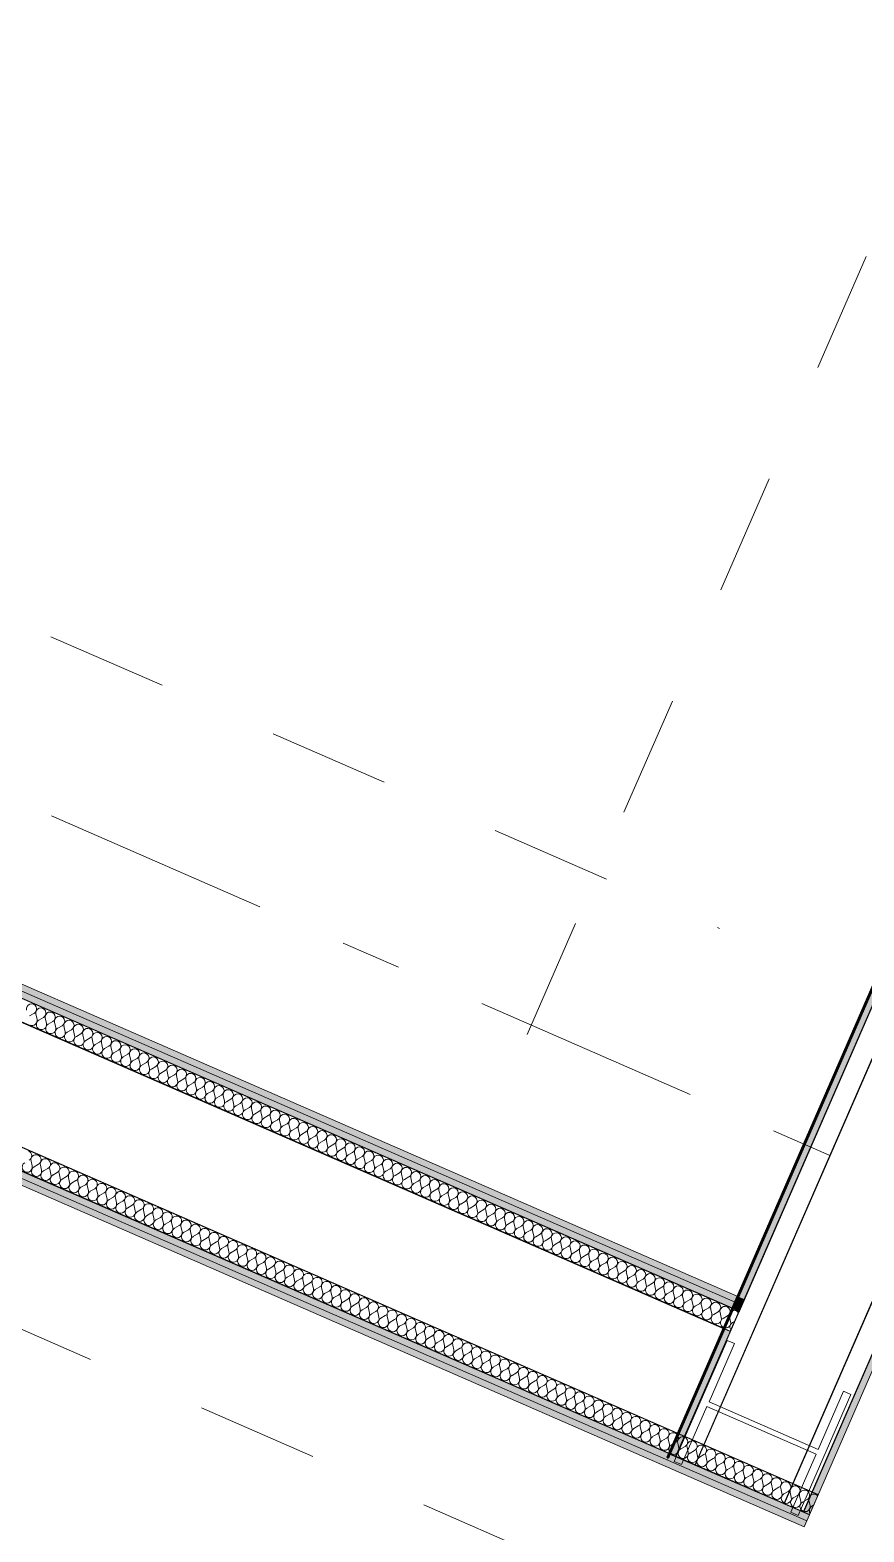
# Model space of a CAD drawing. Header units: millimetres. Extents: x -50172 to 90294, y -80883 to 956680.
# Drawn here: x -40347 to -38405, y -62984 to -59488 of the extents above; entities that cross this region are included whole.
import ezdxf
from ezdxf.enums import TextEntityAlignment as Align

# ---------------------------------------------------------------- set-up
doc = ezdxf.new("R2010")
doc.units = ezdxf.units.MM
doc.header["$MEASUREMENT"] = 0
doc.linetypes.add('Dashed', pattern=[564.444447, 282.222223, -282.222223])
doc.linetypes.add('Double Dashed', pattern=[1093.611073, 529.166651, -211.666656, 141.111112, -211.666656])
for name, color, linetype in [('A-25-M_Wall_Int', 7, 'Continuous'), ('COLUMN.IFC Import', 7, 'Continuous'), ('New_A-15-MG_Structural_Grid_Phase_2', 7, 'Continuous'), ('New_A-25-M_Wall_Int', 7, 'Continuous')]:
    doc.layers.add(name, color=color, linetype=linetype)
for name, color, linetype, lineweight in [('A-25-M_Wall_Int_Pen_No__1', 7, 'Continuous', 13), ('A-25-M_Wall_Int_Pen_No__150', 7, 'Continuous', 0), ('COLUMN.IFC Import_Pen_No__2', 8, 'Continuous', 15), ('New_A-25-M_Wall_Int_Pen_No__1', 7, 'Continuous', 13), ('New_A-25-M_Wall_Int_Pen_No__150', 7, 'Continuous', 0), ('New_A-95-P_Drawing_Pen_No__1', 7, 'Continuous', 13), ('New_A-95-P_Drawing_Pen_No__191', 7, 'Continuous', 5)]:
    doc.layers.add(name, color=color, linetype=linetype, lineweight=lineweight)
for name, color, linetype, lineweight, true_color in [('A-25-M_Wall_Int_Pen_No__107', 7, 'Continuous', 15, 0xa6a6a6), ('A-25-M_Wall_Int_Pen_No__81', 7, 'Continuous', 20, 0x6a6a6a), ('New_A-15-MG_Structural_Grid_Phase_2_Pen_No__222', 7, 'Continuous', 13, 0x65af33), ('New_A-25-M_Wall_Int_Pen_No__107', 7, 'Continuous', 15, 0xa6a6a6), ('New_A-25-M_Wall_Int_Pen_No__27', 7, 'Continuous', 50, 0x2a2a2a), ('New_A-25-M_Wall_Int_Pen_No__81', 7, 'Continuous', 20, 0x6a6a6a)]:
    doc.layers.add(name, color=color, linetype=linetype, lineweight=lineweight, true_color=true_color)
doc.styles.add('GENERATED_STYLE_4', font='')
doc.styles.get('GENERATED_STYLE_4').set_extended_font_data('Swis721 BT')

# ---------------------------------------------------------------- blocks, each defined once
blk = doc.blocks.new('*X535')
at = {"layer": 'New_A-25-M_Wall_Int_Pen_No__150', "linetype": 'Continuous'}
for p, q in [((-40338.2, -61777.1), (-40348.5, -61783)), ((-40333.8, -61779), (-40331.1, -61790.6)), ((-40316.3, -61786.6), (-40326.7, -61792.5)), ((-40312, -61788.5), (-40309.2, -61800.1)), ((-40294.5, -61796.1), (-40304.9, -61802)), ((-40290.2, -61798), (-40287.4, -61809.6)), ((-40272.7, -61805.6), (-40283, -61811.5)), ((-40268.3, -61807.5), (-40265.6, -61819.1)), ((-40250.9, -61815.1), (-40261.2, -61821)), ((-40246.5, -61817), (-40243.8, -61828.6)), ((-40229, -61824.7), (-40239.4, -61830.5)), ((-40224.7, -61826.6), (-40221.9, -61838.1)), ((-40207.2, -61834.2), (-40217.6, -61840)), ((-40202.8, -61836.1), (-40200.1, -61847.7)), ((-40185.4, -61843.7), (-40195.7, -61849.6)), ((-40181, -61845.6), (-40178.3, -61857.2)), ((-40163.6, -61853.2), (-40173.9, -61859.1)), ((-40159.2, -61855.1), (-40156.5, -61866.7)), ((-40141.7, -61862.7), (-40152.1, -61868.6)), ((-40137.4, -61864.6), (-40134.6, -61876.2)), ((-40119.9, -61872.2), (-40130.3, -61878.1)), ((-40115.5, -61874.1), (-40112.8, -61885.7)), ((-40098.1, -61881.7), (-40108.4, -61887.6)), ((-40093.7, -61883.7), (-40091, -61895.2)), ((-40076.3, -61891.3), (-40086.6, -61897.1)), ((-40071.9, -61893.2), (-40069.2, -61904.8)), ((-40054.4, -61900.8), (-40064.8, -61906.7)), ((-40050.1, -61902.7), (-40047.3, -61914.3)), ((-40032.6, -61910.3), (-40043, -61916.2)), ((-40028.2, -61912.2), (-40025.5, -61923.8)), ((-40010.8, -61919.8), (-40021.1, -61925.7)), ((-40006.4, -61921.7), (-40003.7, -61933.3)), ((-39989, -61929.3), (-39999.3, -61935.2)), ((-39984.6, -61931.2), (-39981.9, -61942.8)), ((-39967.1, -61938.8), (-39977.5, -61944.7)), ((-39962.8, -61940.7), (-39960, -61952.3)), ((-39945.3, -61948.4), (-39955.7, -61954.2)), ((-39940.9, -61950.3), (-39938.2, -61961.8)), ((-39923.5, -61957.9), (-39933.8, -61963.7)), ((-39919.1, -61959.8), (-39916.4, -61971.4)), ((-39901.7, -61967.4), (-39912, -61973.3)), ((-39897.3, -61969.3), (-39894.5, -61980.9)), ((-39879.8, -61976.9), (-39890.2, -61982.8)), ((-39875.5, -61978.8), (-39872.7, -61990.4)), ((-39858, -61986.4), (-39868.4, -61992.3)), ((-39853.6, -61988.3), (-39850.9, -61999.9)), ((-39836.2, -61995.9), (-39846.5, -62001.8)), ((-39831.8, -61997.8), (-39829.1, -62009.4)), ((-39814.4, -62005.4), (-39824.7, -62011.3)), ((-39810, -62007.3), (-39807.2, -62018.9)), ((-39792.5, -62015), (-39802.9, -62020.8)), ((-39788.2, -62016.9), (-39785.4, -62028.4)), ((-39770.7, -62024.5), (-39781.1, -62030.4)), ((-39766.3, -62026.4), (-39763.6, -62038)), ((-39748.9, -62034), (-39759.2, -62039.9)), ((-39744.5, -62035.9), (-39741.8, -62047.5)), ((-39727.1, -62043.5), (-39737.4, -62049.4)), ((-39722.7, -62045.4), (-39719.9, -62057)), ((-39705.2, -62053), (-39715.6, -62058.9)), ((-39700.9, -62054.9), (-39698.1, -62066.5)), ((-39683.4, -62062.5), (-39693.8, -62068.4)), ((-39679, -62064.4), (-39676.3, -62076)), ((-39661.6, -62072.1), (-39671.9, -62077.9)), ((-39657.2, -62074), (-39654.5, -62085.5)), ((-39639.8, -62081.6), (-39650.1, -62087.4)), ((-39635.4, -62083.5), (-39632.6, -62095.1)), ((-39617.9, -62091.1), (-39628.3, -62097)), ((-39613.6, -62093), (-39610.8, -62104.6)), ((-39596.1, -62100.6), (-39606.5, -62106.5)), ((-39591.7, -62102.5), (-39589, -62114.1)), ((-39574.3, -62110.1), (-39584.6, -62116)), ((-39569.9, -62112), (-39567.2, -62123.6)), ((-39552.4, -62119.6), (-39562.8, -62125.5)), ((-39548.1, -62121.5), (-39545.3, -62133.1)), ((-39530.6, -62129.1), (-39541, -62135)), ((-39526.3, -62131), (-39523.5, -62142.6)), ((-39508.8, -62138.7), (-39519.2, -62144.5)), ((-39504.4, -62140.6), (-39501.7, -62152.1)), ((-39487, -62148.2), (-39497.3, -62154.1)), ((-39482.6, -62150.1), (-39479.9, -62161.7)), ((-39465.1, -62157.7), (-39475.5, -62163.6)), ((-39460.8, -62159.6), (-39458, -62171.2)), ((-39443.3, -62167.2), (-39453.7, -62173.1)), ((-39439, -62169.1), (-39436.2, -62180.7)), ((-39421.5, -62176.7), (-39431.8, -62182.6)), ((-39417.1, -62178.6), (-39414.4, -62190.2)), ((-39399.7, -62186.2), (-39410, -62192.1)), ((-39395.3, -62188.1), (-39392.6, -62199.7)), ((-39377.8, -62195.8), (-39388.2, -62201.6)), ((-39373.5, -62197.7), (-39370.7, -62209.2)), ((-39356, -62205.3), (-39366.4, -62211.1)), ((-39351.7, -62207.2), (-39348.9, -62218.8)), ((-39334.2, -62214.8), (-39344.5, -62220.7)), ((-39329.8, -62216.7), (-39327.1, -62228.3)), ((-39312.4, -62224.3), (-39322.7, -62230.2)), ((-39308, -62226.2), (-39305.3, -62237.8)), ((-39290.5, -62233.8), (-39300.9, -62239.7)), ((-39286.2, -62235.7), (-39283.4, -62247.3)), ((-39268.7, -62243.3), (-39279.1, -62249.2)), ((-39264.4, -62245.2), (-39261.6, -62256.8)), ((-39246.9, -62252.8), (-39257.2, -62258.7)), ((-39242.5, -62254.7), (-39239.8, -62266.3)), ((-39225.1, -62262.4), (-39235.4, -62268.2)), ((-39220.7, -62264.3), (-39218, -62275.8)), ((-39203.2, -62271.9), (-39213.6, -62277.7)), ((-39198.9, -62273.8), (-39196.1, -62285.4)), ((-39181.4, -62281.4), (-39191.8, -62287.3)), ((-39177, -62283.3), (-39174.3, -62294.9)), ((-39159.6, -62290.9), (-39169.9, -62296.8)), ((-39155.2, -62292.8), (-39152.5, -62304.4)), ((-39137.8, -62300.4), (-39148.1, -62306.3)), ((-39133.4, -62302.3), (-39130.7, -62313.9)), ((-39115.9, -62309.9), (-39126.3, -62315.8)), ((-39111.6, -62311.8), (-39108.8, -62323.4)), ((-39094.1, -62319.5), (-39104.5, -62325.3)), ((-39089.7, -62321.4), (-39087, -62332.9)), ((-39072.3, -62329), (-39082.6, -62334.8)), ((-39067.9, -62330.9), (-39065.2, -62342.5)), ((-39050.5, -62338.5), (-39060.8, -62344.4)), ((-39046.1, -62340.4), (-39043.4, -62352)), ((-39028.6, -62348), (-39039, -62353.9)), ((-39024.3, -62349.9), (-39021.5, -62361.5)), ((-39006.8, -62357.5), (-39017.2, -62363.4)), ((-39002.4, -62359.4), (-38999.7, -62371)), ((-38985, -62367), (-38995.3, -62372.9)), ((-38980.6, -62368.9), (-38977.9, -62380.5)), ((-38963.2, -62376.5), (-38973.5, -62382.4)), ((-38958.8, -62378.4), (-38956.1, -62390)), ((-38941.3, -62386.1), (-38951.7, -62391.9)), ((-38937, -62388), (-38934.2, -62399.5)), ((-38919.5, -62395.6), (-38929.9, -62401.4)), ((-38915.1, -62397.5), (-38912.4, -62409.1)), ((-38897.7, -62405.1), (-38908, -62411)), ((-38893.3, -62407), (-38890.6, -62418.6)), ((-38875.9, -62414.6), (-38886.2, -62420.5)), ((-38871.5, -62416.5), (-38868.8, -62428.1)), ((-38854, -62424.1), (-38864.4, -62430)), ((-38849.7, -62426), (-38846.9, -62437.6)), ((-38832.2, -62433.6), (-38842.6, -62439.5)), ((-38827.8, -62435.5), (-38825.1, -62447.1)), ((-38810.4, -62443.1), (-38820.7, -62449)), ((-38806, -62445.1), (-38803.3, -62456.6)), ((-38788.6, -62452.7), (-38798.9, -62458.5)), ((-38784.2, -62454.6), (-38781.4, -62466.2)), ((-38766.7, -62462.2), (-38777.1, -62468.1)), ((-38762.4, -62464.1), (-38759.6, -62475.7)), ((-38744.9, -62471.7), (-38755.3, -62477.6)), ((-38740.5, -62473.6), (-38737.8, -62485.2)), ((-38723.1, -62481.2), (-38733.4, -62487.1))]:
    blk.add_line(p, q, dxfattribs=at)
for centre, start, end in [((-40344, -61766.7), 299.5743, 193.3141), ((-40322.2, -61776.2), 299.5743, 193.3141), ((-40342.6, -61793.3), 246.4442, 13.3141), ((-40320.8, -61802.8), 119.5743, 246.4442), ((-40320.8, -61802.8), 246.4442, 13.3141), ((-40300.4, -61785.8), 299.5743, 193.3141), ((-40299, -61812.3), 119.5743, 246.4442), ((-40278.6, -61795.3), 299.5743, 193.3141), ((-40256.7, -61804.8), 299.5743, 193.3141), ((-40234.9, -61814.3), 299.5743, 193.3141), ((-40299, -61812.3), 246.4442, 13.3141), ((-40277.2, -61821.9), 119.5743, 246.4442), ((-40277.2, -61821.9), 246.4442, 13.3141), ((-40255.3, -61831.4), 119.5743, 246.4442), ((-40255.3, -61831.4), 246.4442, 13.3141), ((-40233.5, -61840.9), 119.5743, 246.4442), ((-40233.5, -61840.9), 246.4442, 13.3141), ((-40213.1, -61823.8), 299.5743, 193.3141), ((-40211.7, -61850.4), 119.5743, 246.4442), ((-40191.3, -61833.3), 299.5743, 193.3141), ((-40169.4, -61842.8), 299.5743, 193.3141), ((-40147.6, -61852.4), 299.5743, 193.3141), ((-40211.7, -61850.4), 246.4442, 13.3141), ((-40189.9, -61859.9), 119.5743, 246.4442), ((-40189.9, -61859.9), 246.4442, 13.3141), ((-40168, -61869.4), 119.5743, 246.4442), ((-40168, -61869.4), 246.4442, 13.3141), ((-40146.2, -61878.9), 119.5743, 246.4442), ((-40146.2, -61878.9), 246.4442, 13.3141), ((-40125.8, -61861.9), 299.5743, 193.3141), ((-40104, -61871.4), 299.5743, 193.3141), ((-40082.1, -61880.9), 299.5743, 193.3141), ((-40124.4, -61888.5), 119.5743, 246.4442), ((-40124.4, -61888.5), 246.4442, 13.3141), ((-40102.6, -61898), 119.5743, 246.4442), ((-40102.6, -61898), 246.4442, 13.3141), ((-40080.7, -61907.5), 119.5743, 246.4442), ((-40080.7, -61907.5), 246.4442, 13.3141), ((-40060.3, -61890.4), 299.5743, 193.3141), ((-40058.9, -61917), 119.5743, 246.4442), ((-40038.5, -61899.9), 299.5743, 193.3141), ((-40016.7, -61909.5), 299.5743, 193.3141), ((-39994.8, -61919), 299.5743, 193.3141), ((-40058.9, -61917), 246.4442, 13.3141), ((-40037.1, -61926.5), 119.5743, 246.4442), ((-40037.1, -61926.5), 246.4442, 13.3141), ((-40015.3, -61936), 119.5743, 246.4442), ((-40015.3, -61936), 246.4442, 13.3141), ((-39993.4, -61945.6), 119.5743, 246.4442), ((-39993.4, -61945.6), 246.4442, 13.3141), ((-39973, -61928.5), 299.5743, 193.3141), ((-39971.6, -61955.1), 119.5743, 246.4442), ((-39951.2, -61938), 299.5743, 193.3141), ((-39929.4, -61947.5), 299.5743, 193.3141), ((-39907.5, -61957), 299.5743, 193.3141), ((-39971.6, -61955.1), 246.4442, 13.3141), ((-39949.8, -61964.6), 119.5743, 246.4442), ((-39949.8, -61964.6), 246.4442, 13.3141), ((-39928, -61974.1), 119.5743, 246.4442), ((-39928, -61974.1), 246.4442, 13.3141), ((-39906.1, -61983.6), 119.5743, 246.4442), ((-39906.1, -61983.6), 246.4442, 13.3141), ((-39885.7, -61966.5), 299.5743, 193.3141), ((-39863.9, -61976.1), 299.5743, 193.3141), ((-39842.1, -61985.6), 299.5743, 193.3141), ((-39884.3, -61993.1), 119.5743, 246.4442), ((-39884.3, -61993.1), 246.4442, 13.3141), ((-39862.5, -62002.6), 119.5743, 246.4442), ((-39862.5, -62002.6), 246.4442, 13.3141), ((-39840.7, -62012.2), 119.5743, 246.4442), ((-39840.7, -62012.2), 246.4442, 13.3141), ((-39820.2, -61995.1), 299.5743, 193.3141), ((-39818.8, -62021.7), 119.5743, 246.4442), ((-39798.4, -62004.6), 299.5743, 193.3141), ((-39776.6, -62014.1), 299.5743, 193.3141), ((-39754.8, -62023.6), 299.5743, 193.3141), ((-39818.8, -62021.7), 246.4442, 13.3141), ((-39797, -62031.2), 119.5743, 246.4442), ((-39797, -62031.2), 246.4442, 13.3141), ((-39775.2, -62040.7), 119.5743, 246.4442), ((-39775.2, -62040.7), 246.4442, 13.3141), ((-39753.4, -62050.2), 119.5743, 246.4442), ((-39753.4, -62050.2), 246.4442, 13.3141), ((-39732.9, -62033.2), 299.5743, 193.3141), ((-39731.5, -62059.7), 119.5743, 246.4442), ((-39711.1, -62042.7), 299.5743, 193.3141), ((-39689.3, -62052.2), 299.5743, 193.3141), ((-39667.5, -62061.7), 299.5743, 193.3141), ((-39731.5, -62059.7), 246.4442, 13.3141), ((-39709.7, -62069.3), 119.5743, 246.4442), ((-39709.7, -62069.3), 246.4442, 13.3141), ((-39687.9, -62078.8), 119.5743, 246.4442), ((-39687.9, -62078.8), 246.4442, 13.3141), ((-39666.1, -62088.3), 119.5743, 246.4442), ((-39666.1, -62088.3), 246.4442, 13.3141), ((-39645.6, -62071.2), 299.5743, 193.3141), ((-39623.8, -62080.7), 299.5743, 193.3141), ((-39602, -62090.2), 299.5743, 193.3141), ((-39644.2, -62097.8), 119.5743, 246.4442), ((-39644.2, -62097.8), 246.4442, 13.3141), ((-39622.4, -62107.3), 119.5743, 246.4442), ((-39622.4, -62107.3), 246.4442, 13.3141), ((-39600.6, -62116.8), 119.5743, 246.4442), ((-39600.6, -62116.8), 246.4442, 13.3141), ((-39580.1, -62099.8), 299.5743, 193.3141), ((-39578.8, -62126.3), 119.5743, 246.4442), ((-39558.3, -62109.3), 299.5743, 193.3141), ((-39536.5, -62118.8), 299.5743, 193.3141), ((-39514.7, -62128.3), 299.5743, 193.3141), ((-39578.8, -62126.3), 246.4442, 13.3141), ((-39556.9, -62135.9), 119.5743, 246.4442), ((-39556.9, -62135.9), 246.4442, 13.3141), ((-39535.1, -62145.4), 119.5743, 246.4442), ((-39535.1, -62145.4), 246.4442, 13.3141), ((-39513.3, -62154.9), 119.5743, 246.4442), ((-39513.3, -62154.9), 246.4442, 13.3141), ((-39492.8, -62137.8), 299.5743, 193.3141), ((-39491.5, -62164.4), 119.5743, 246.4442), ((-39471, -62147.3), 299.5743, 193.3141), ((-39449.2, -62156.9), 299.5743, 193.3141), ((-39427.4, -62166.4), 299.5743, 193.3141), ((-39491.5, -62164.4), 246.4442, 13.3141), ((-39469.6, -62173.9), 119.5743, 246.4442), ((-39469.6, -62173.9), 246.4442, 13.3141), ((-39447.8, -62183.4), 119.5743, 246.4442), ((-39447.8, -62183.4), 246.4442, 13.3141), ((-39426, -62193), 119.5743, 246.4442), ((-39426, -62193), 246.4442, 13.3141), ((-39405.5, -62175.9), 299.5743, 193.3141), ((-39383.7, -62185.4), 299.5743, 193.3141), ((-39361.9, -62194.9), 299.5743, 193.3141), ((-39404.1, -62202.5), 119.5743, 246.4442), ((-39404.1, -62202.5), 246.4442, 13.3141), ((-39382.3, -62212), 119.5743, 246.4442), ((-39382.3, -62212), 246.4442, 13.3141), ((-39360.5, -62221.5), 119.5743, 246.4442), ((-39360.5, -62221.5), 246.4442, 13.3141), ((-39340.1, -62204.4), 299.5743, 193.3141), ((-39338.7, -62231), 119.5743, 246.4442), ((-39318.2, -62213.9), 299.5743, 193.3141), ((-39296.4, -62223.5), 299.5743, 193.3141), ((-39274.6, -62233), 299.5743, 193.3141), ((-39338.7, -62231), 246.4442, 13.3141), ((-39316.8, -62240.5), 119.5743, 246.4442), ((-39316.8, -62240.5), 246.4442, 13.3141), ((-39295, -62250), 119.5743, 246.4442), ((-39295, -62250), 246.4442, 13.3141), ((-39273.2, -62259.6), 119.5743, 246.4442), ((-39273.2, -62259.6), 246.4442, 13.3141), ((-39252.8, -62242.5), 299.5743, 193.3141), ((-39251.4, -62269.1), 119.5743, 246.4442), ((-39230.9, -62252), 299.5743, 193.3141), ((-39209.1, -62261.5), 299.5743, 193.3141), ((-39187.3, -62271), 299.5743, 193.3141), ((-39251.4, -62269.1), 246.4442, 13.3141), ((-39229.5, -62278.6), 119.5743, 246.4442), ((-39229.5, -62278.6), 246.4442, 13.3141), ((-39207.7, -62288.1), 119.5743, 246.4442), ((-39207.7, -62288.1), 246.4442, 13.3141), ((-39185.9, -62297.6), 119.5743, 246.4442), ((-39185.9, -62297.6), 246.4442, 13.3141), ((-39165.5, -62280.6), 299.5743, 193.3141), ((-39164.1, -62307.1), 119.5743, 246.4442), ((-39143.6, -62290.1), 299.5743, 193.3141), ((-39121.8, -62299.6), 299.5743, 193.3141), ((-39164.1, -62307.1), 246.4442, 13.3141), ((-39142.2, -62316.6), 119.5743, 246.4442), ((-39142.2, -62316.6), 246.4442, 13.3141), ((-39120.4, -62326.2), 119.5743, 246.4442), ((-39120.4, -62326.2), 246.4442, 13.3141), ((-39100, -62309.1), 299.5743, 193.3141), ((-39098.6, -62335.7), 119.5743, 246.4442), ((-39078.2, -62318.6), 299.5743, 193.3141), ((-39056.3, -62328.1), 299.5743, 193.3141), ((-39034.5, -62337.6), 299.5743, 193.3141), ((-39098.6, -62335.7), 246.4442, 13.3141), ((-39076.8, -62345.2), 119.5743, 246.4442), ((-39076.8, -62345.2), 246.4442, 13.3141), ((-39054.9, -62354.7), 119.5743, 246.4442), ((-39054.9, -62354.7), 246.4442, 13.3141), ((-39033.1, -62364.2), 119.5743, 246.4442), ((-39033.1, -62364.2), 246.4442, 13.3141), ((-39012.7, -62347.2), 299.5743, 193.3141), ((-39011.3, -62373.7), 119.5743, 246.4442), ((-38990.9, -62356.7), 299.5743, 193.3141), ((-38969, -62366.2), 299.5743, 193.3141), ((-38947.2, -62375.7), 299.5743, 193.3141), ((-39011.3, -62373.7), 246.4442, 13.3141), ((-38989.5, -62383.3), 119.5743, 246.4442), ((-38989.5, -62383.3), 246.4442, 13.3141), ((-38967.6, -62392.8), 119.5743, 246.4442), ((-38967.6, -62392.8), 246.4442, 13.3141), ((-38945.8, -62402.3), 119.5743, 246.4442), ((-38945.8, -62402.3), 246.4442, 13.3141), ((-38925.4, -62385.2), 299.5743, 193.3141), ((-38924, -62411.8), 119.5743, 246.4442), ((-38903.6, -62394.7), 299.5743, 193.3141), ((-38881.7, -62404.2), 299.5743, 193.3141), ((-38924, -62411.8), 246.4442, 13.3141), ((-38902.2, -62421.3), 119.5743, 246.4442), ((-38902.2, -62421.3), 246.4442, 13.3141), ((-38880.3, -62430.8), 119.5743, 246.4442), ((-38880.3, -62430.8), 246.4442, 13.3141), ((-38859.9, -62413.8), 299.5743, 193.3141), ((-38858.5, -62440.3), 119.5743, 246.4442), ((-38838.1, -62423.3), 299.5743, 193.3141), ((-38816.3, -62432.8), 299.5743, 193.3141), ((-38794.4, -62442.3), 299.5743, 193.3141), ((-38858.5, -62440.3), 246.4442, 13.3141), ((-38836.7, -62449.9), 119.5743, 246.4442), ((-38836.7, -62449.9), 246.4442, 13.3141), ((-38814.9, -62459.4), 119.5743, 246.4442), ((-38814.9, -62459.4), 246.4442, 13.3141), ((-38793, -62468.9), 119.5743, 246.4442), ((-38793, -62468.9), 246.4442, 13.3141), ((-38772.6, -62451.8), 299.5743, 193.3141), ((-38771.2, -62478.4), 119.5743, 246.4442), ((-38750.8, -62461.3), 299.5743, 193.3141), ((-38729, -62470.9), 299.5743, 193.3141), ((-38707.1, -62480.4), 128.3153, 184.5655), ((-38771.2, -62478.4), 246.4442, 13.3141), ((-38749.4, -62487.9), 119.5743, 246.4442), ((-38749.4, -62487.9), 246.4442, 13.3141), ((-38727.6, -62497.4), 119.5743, 246.4442), ((-38727.6, -62497.4), 246.4442, 253.2141)]:
    blk.add_arc(centre, 11.9, start, end, dxfattribs=at)
blk = doc.blocks.new('Wall_151_1', base_point=(-38372.8, -62578))
at = {"layer": 'New_A-25-M_Wall_Int_Pen_No__107', "linetype": 'Continuous'}
for points in [[(-38699.1, -62435.8), (-45047.7, -59668), (-45053.7, -59681.7), (-38705.1, -62449.5)], [(-38705.1, -62449.5), (-45053.7, -59681.7), (-45059.7, -59695.5), (-38711.1, -62463.3)]]:
    blk.add_hatch(color=256, dxfattribs=at).paths.add_polyline_path(points)
at = {"layer": 'New_A-25-M_Wall_Int_Pen_No__81', "linetype": 'Continuous', "lineweight": 0, "true_color": 0x353535}
for points in [[(-38711.1, -62463.3), (-45059.7, -59695.5), (-45060.1, -59696.4), (-38711.5, -62464.2)], [(-44550.3, -59974.3), (-38731.9, -62510.9), (-38731.5, -62510), (-44549.9, -59973.3)]]:
    blk.add_hatch(color=250, dxfattribs=at).paths.add_polyline_path(points)
at = {"layer": 'New_A-25-M_Wall_Int_Pen_No__1', "linetype": 'Continuous'}
for p, q in [((-38711.5, -62464.2), (-45060.1, -59696.4)), ((-38711.1, -62463.3), (-45059.7, -59695.5)), ((-38705.1, -62449.5), (-45053.7, -59681.7)), ((-38731.5, -62510), (-44549.9, -59973.3)), ((-38705.1, -62449.5), (-38699.1, -62435.8)), ((-38731.5, -62510), (-38711.5, -62464.2)), ((-38711.5, -62464.2), (-38711.1, -62463.3)), ((-38711.1, -62463.3), (-38705.1, -62449.5)), ((-38731.9, -62510.9), (-38731.5, -62510))]:
    blk.add_line(p, q, dxfattribs=at)
at = {"layer": 'New_A-25-M_Wall_Int_Pen_No__1', "linetype": 'Continuous', "flags": 128}
for points in [[(-38699.1, -62435.8), (-45047.7, -59668)], [(-44550.3, -59974.3), (-38731.9, -62510.9)], [(-38698.2, -62436.2), (-38704.2, -62449.9)], [(-38704.2, -62449.9), (-38731, -62511.3)]]:
    blk.add_lwpolyline(points, dxfattribs=at)
at = {"layer": 'New_A-25-M_Wall_Int', "color": 250, "lineweight": 50, "true_color": 0x2a2a2a}
blk.add_blockref('*X535', (0, 0), dxfattribs=at)
blk = doc.blocks.new('Wall_247_1', base_point=(-32819.6, -48952))
at = {"layer": 'New_A-25-M_Wall_Int_Pen_No__81', "linetype": 'Continuous', "lineweight": 0, "true_color": 0x353535}
blk.add_hatch(color=250, dxfattribs=at).paths.add_polyline_path([(-32819.6, -48952), (-38862.9, -62811.4), (-38862, -62811.8), (-32818.6, -48952.4)])
at = {"layer": 'New_A-25-M_Wall_Int_Pen_No__27', "linetype": 'Continuous', "flags": 128}
for points in [[(-32819.6, -48952), (-38862.9, -62811.4)], [(-38862, -62811.8), (-32818.6, -48952.4)], [(-38862.9, -62811.4), (-38862, -62811.8)]]:
    blk.add_lwpolyline(points, dxfattribs=at)
blk = doc.blocks.new('*X687')
at = {"layer": 'A-25-M_Wall_Int_Pen_No__150', "linetype": 'Continuous'}
for p, q in [((-40342.4, -62132.2), (-40345.1, -62120.6)), ((-40338, -62134.1), (-40327.7, -62128.2)), ((-40320.6, -62141.7), (-40323.3, -62130.1)), ((-40316.2, -62143.6), (-40305.8, -62137.8)), ((-40298.7, -62151.2), (-40301.5, -62139.7)), ((-40294.4, -62153.2), (-40284, -62147.3)), ((-40276.9, -62160.8), (-40279.7, -62149.2)), ((-40272.6, -62162.7), (-40262.2, -62156.8)), ((-40255.1, -62170.3), (-40257.8, -62158.7)), ((-40250.7, -62172.2), (-40240.4, -62166.3)), ((-40233.3, -62179.8), (-40236, -62168.2)), ((-40228.9, -62181.7), (-40218.5, -62175.8)), ((-40211.4, -62189.3), (-40214.2, -62177.7)), ((-40207.1, -62191.2), (-40196.7, -62185.3)), ((-40189.6, -62198.8), (-40192.4, -62187.2)), ((-40185.3, -62200.7), (-40174.9, -62194.9)), ((-40167.8, -62208.4), (-40170.5, -62196.8)), ((-40163.4, -62210.3), (-40153.1, -62204.4)), ((-40146, -62217.9), (-40148.7, -62206.3)), ((-40141.6, -62219.8), (-40131.2, -62213.9)), ((-40124.1, -62227.4), (-40126.9, -62215.8)), ((-40119.8, -62229.3), (-40109.4, -62223.4)), ((-40102.3, -62236.9), (-40105.1, -62225.3)), ((-40098, -62238.8), (-40087.6, -62232.9)), ((-40080.5, -62246.4), (-40083.2, -62234.8)), ((-40076.1, -62248.3), (-40065.8, -62242.4)), ((-40058.7, -62255.9), (-40061.4, -62244.3)), ((-40054.3, -62257.8), (-40043.9, -62252)), ((-40036.8, -62265.5), (-40039.6, -62253.9)), ((-40032.5, -62267.4), (-40022.1, -62261.5)), ((-40015, -62275), (-40017.8, -62263.4)), ((-40010.7, -62276.9), (-40000.3, -62271)), ((-39993.2, -62284.5), (-39995.9, -62272.9)), ((-39988.8, -62286.4), (-39978.5, -62280.5)), ((-39971.4, -62294), (-39974.1, -62282.4)), ((-39967, -62295.9), (-39956.7, -62290)), ((-39949.5, -62303.5), (-39952.3, -62291.9)), ((-39945.2, -62305.4), (-39934.8, -62299.5)), ((-39927.7, -62313), (-39930.5, -62301.4)), ((-39923.4, -62314.9), (-39913, -62309.1)), ((-39905.9, -62322.6), (-39908.6, -62311)), ((-39901.5, -62324.5), (-39891.2, -62318.6)), ((-39884.1, -62332.1), (-39886.8, -62320.5)), ((-39879.7, -62334), (-39869.4, -62328.1)), ((-39862.2, -62341.6), (-39865, -62330)), ((-39857.9, -62343.5), (-39847.5, -62337.6)), ((-39840.4, -62351.1), (-39843.2, -62339.5)), ((-39836.1, -62353), (-39825.7, -62347.1)), ((-39818.6, -62360.6), (-39821.3, -62349)), ((-39814.2, -62362.5), (-39803.9, -62356.6)), ((-39796.8, -62370.1), (-39799.5, -62358.5)), ((-39792.4, -62372), (-39782.1, -62366.2)), ((-39774.9, -62379.7), (-39777.7, -62368.1)), ((-39770.6, -62381.6), (-39760.2, -62375.7)), ((-39753.1, -62389.2), (-39755.9, -62377.6)), ((-39748.8, -62391.1), (-39738.4, -62385.2)), ((-39731.3, -62398.7), (-39734, -62387.1)), ((-39726.9, -62400.6), (-39716.6, -62394.7)), ((-39709.5, -62408.2), (-39712.2, -62396.6)), ((-39705.1, -62410.1), (-39694.8, -62404.2)), ((-39687.6, -62417.7), (-39690.4, -62406.1)), ((-39683.3, -62419.6), (-39672.9, -62413.7)), ((-39665.8, -62427.2), (-39668.6, -62415.7)), ((-39661.5, -62429.1), (-39651.1, -62423.3)), ((-39644, -62436.8), (-39646.7, -62425.2)), ((-39639.6, -62438.7), (-39629.3, -62432.8)), ((-39622.2, -62446.3), (-39624.9, -62434.7)), ((-39617.8, -62448.2), (-39607.5, -62442.3)), ((-39600.3, -62455.8), (-39603.1, -62444.2)), ((-39596, -62457.7), (-39585.6, -62451.8)), ((-39578.5, -62465.3), (-39581.3, -62453.7)), ((-39574.2, -62467.2), (-39563.8, -62461.3)), ((-39556.7, -62474.8), (-39559.4, -62463.2)), ((-39552.3, -62476.7), (-39542, -62470.8)), ((-39534.9, -62484.3), (-39537.6, -62472.8)), ((-39530.5, -62486.2), (-39520.2, -62480.4)), ((-39513, -62493.9), (-39515.8, -62482.3)), ((-39508.7, -62495.8), (-39498.3, -62489.9)), ((-39491.2, -62503.4), (-39494, -62491.8)), ((-39486.9, -62505.3), (-39476.5, -62499.4)), ((-39469.4, -62512.9), (-39472.1, -62501.3)), ((-39465, -62514.8), (-39454.7, -62508.9)), ((-39447.6, -62522.4), (-39450.3, -62510.8)), ((-39443.2, -62524.3), (-39432.9, -62518.4)), ((-39425.7, -62531.9), (-39428.5, -62520.3)), ((-39421.4, -62533.8), (-39411, -62527.9)), ((-39403.9, -62541.4), (-39406.7, -62529.9)), ((-39399.6, -62543.3), (-39389.2, -62537.5)), ((-39382.1, -62551), (-39384.8, -62539.4)), ((-39377.7, -62552.9), (-39367.4, -62547)), ((-39360.3, -62560.5), (-39363, -62548.9)), ((-39355.9, -62562.4), (-39345.6, -62556.5)), ((-39338.4, -62570), (-39341.2, -62558.4)), ((-39334.1, -62571.9), (-39323.7, -62566)), ((-39316.6, -62579.5), (-39319.4, -62567.9)), ((-39312.3, -62581.4), (-39301.9, -62575.5)), ((-39294.8, -62589), (-39297.5, -62577.4)), ((-39290.4, -62590.9), (-39280.1, -62585)), ((-39273, -62598.5), (-39275.7, -62587)), ((-39268.6, -62600.4), (-39258.3, -62594.6)), ((-39251.1, -62608.1), (-39253.9, -62596.5)), ((-39246.8, -62610), (-39236.4, -62604.1)), ((-39229.3, -62617.6), (-39232.1, -62606)), ((-39225, -62619.5), (-39214.6, -62613.6)), ((-39207.5, -62627.1), (-39210.2, -62615.5)), ((-39203.1, -62629), (-39192.8, -62623.1)), ((-39185.7, -62636.6), (-39188.4, -62625)), ((-39181.3, -62638.5), (-39171, -62632.6)), ((-39163.8, -62646.1), (-39166.6, -62634.5)), ((-39159.5, -62648), (-39149.1, -62642.1)), ((-39142, -62655.6), (-39144.8, -62644.1)), ((-39137.7, -62657.5), (-39127.3, -62651.7)), ((-39120.2, -62665.2), (-39122.9, -62653.6)), ((-39115.8, -62667.1), (-39105.5, -62661.2)), ((-39098.4, -62674.7), (-39101.1, -62663.1)), ((-39094, -62676.6), (-39083.7, -62670.7)), ((-39076.5, -62684.2), (-39079.3, -62672.6)), ((-39072.2, -62686.1), (-39061.8, -62680.2)), ((-39054.7, -62693.7), (-39057.5, -62682.1)), ((-39050.4, -62695.6), (-39040, -62689.7)), ((-39032.9, -62703.2), (-39035.6, -62691.6)), ((-39028.5, -62705.1), (-39018.2, -62699.2)), ((-39011.1, -62712.7), (-39013.8, -62701.2)), ((-39006.7, -62714.6), (-38996.4, -62708.8)), ((-38989.2, -62722.3), (-38992, -62710.7)), ((-38984.9, -62724.2), (-38974.5, -62718.3)), ((-38967.4, -62731.8), (-38970.2, -62720.2)), ((-38963.1, -62733.7), (-38952.7, -62727.8)), ((-38945.6, -62741.3), (-38948.3, -62729.7)), ((-38941.2, -62743.2), (-38930.9, -62737.3)), ((-38923.8, -62750.8), (-38926.5, -62739.2)), ((-38919.4, -62752.7), (-38909.1, -62746.8)), ((-38902, -62760.3), (-38904.7, -62748.7)), ((-38897.6, -62762.2), (-38887.2, -62756.3)), ((-38880.1, -62769.8), (-38882.9, -62758.3)), ((-38875.8, -62771.7), (-38865.4, -62765.9)), ((-38858.3, -62779.4), (-38861, -62767.8)), ((-38853.9, -62781.3), (-38843.6, -62775.4)), ((-38836.5, -62788.9), (-38839.2, -62777.3)), ((-38832.1, -62790.8), (-38821.8, -62784.9)), ((-38814.7, -62798.4), (-38817.4, -62786.8)), ((-38810.3, -62800.3), (-38799.9, -62794.4)), ((-38792.8, -62807.9), (-38795.6, -62796.3)), ((-38788.5, -62809.8), (-38778.1, -62803.9)), ((-38771, -62817.4), (-38773.7, -62805.8)), ((-38766.6, -62819.3), (-38756.3, -62813.4)), ((-38749.2, -62826.9), (-38751.9, -62815.4)), ((-38744.8, -62828.8), (-38734.5, -62823)), ((-38727.4, -62836.5), (-38730.1, -62824.9)), ((-38723, -62838.4), (-38712.6, -62832.5)), ((-38705.5, -62846), (-38708.3, -62834.4)), ((-38701.2, -62847.9), (-38690.8, -62842)), ((-38683.7, -62855.5), (-38686.4, -62843.9)), ((-38679.3, -62857.4), (-38669, -62851.5)), ((-38661.9, -62865), (-38664.6, -62853.4)), ((-38657.5, -62866.9), (-38647.2, -62861)), ((-38640.1, -62874.5), (-38642.8, -62862.9)), ((-38635.7, -62876.4), (-38625.3, -62870.5)), ((-38618.2, -62884), (-38621, -62872.5)), ((-38613.9, -62885.9), (-38603.5, -62880.1)), ((-38596.4, -62893.6), (-38599.1, -62882)), ((-38592, -62895.5), (-38581.7, -62889.6)), ((-38574.6, -62903.1), (-38577.3, -62891.5)), ((-38570.2, -62905), (-38559.9, -62899.1)), ((-38552.8, -62912.6), (-38555.5, -62901)), ((-38548.4, -62914.5), (-38538, -62908.6)), ((-38530.9, -62922.1), (-38533.7, -62910.5)), ((-38526.6, -62924), (-38522.7, -62921.8))]:
    blk.add_line(p, q, dxfattribs=at)
for centre, start, end in [((-40355.4, -62108.4), 299.5705, 66.4404), ((-40333.5, -62117.9), 66.4404, 193.3103), ((-40333.5, -62117.9), 299.5705, 66.4404), ((-40311.7, -62127.4), 66.4404, 193.3103), ((-40311.7, -62127.4), 299.5705, 66.4404), ((-40354, -62135), 119.5705, 13.3103), ((-40332.2, -62144.5), 119.5705, 13.3103), ((-40310.3, -62154), 119.5705, 13.3103), ((-40289.9, -62136.9), 66.4404, 193.3103), ((-40288.5, -62163.5), 119.5705, 13.3103), ((-40289.9, -62136.9), 299.5705, 66.4404), ((-40268.1, -62146.4), 66.4404, 193.3103), ((-40268.1, -62146.4), 299.5705, 66.4404), ((-40246.2, -62156), 66.4404, 193.3103), ((-40246.2, -62156), 299.5705, 66.4404), ((-40224.4, -62165.5), 66.4404, 193.3103), ((-40224.4, -62165.5), 299.5705, 66.4404), ((-40266.7, -62173), 119.5705, 13.3103), ((-40244.9, -62182.5), 119.5705, 13.3103), ((-40223, -62192.1), 119.5705, 13.3103), ((-40202.6, -62175), 66.4404, 193.3103), ((-40201.2, -62201.6), 119.5705, 13.3103), ((-40202.6, -62175), 299.5705, 66.4404), ((-40180.8, -62184.5), 66.4404, 193.3103), ((-40180.8, -62184.5), 299.5705, 66.4404), ((-40158.9, -62194), 66.4404, 193.3103), ((-40158.9, -62194), 299.5705, 66.4404), ((-40137.1, -62203.5), 66.4404, 193.3103), ((-40179.4, -62211.1), 119.5705, 13.3103), ((-40157.6, -62220.6), 119.5705, 13.3103), ((-40135.7, -62230.1), 119.5705, 13.3103), ((-40137.1, -62203.5), 299.5705, 66.4404), ((-40115.3, -62213.1), 66.4404, 193.3103), ((-40115.3, -62213.1), 299.5705, 66.4404), ((-40093.5, -62222.6), 66.4404, 193.3103), ((-40093.5, -62222.6), 299.5705, 66.4404), ((-40071.6, -62232.1), 66.4404, 193.3103), ((-40071.6, -62232.1), 299.5705, 66.4404), ((-40113.9, -62239.6), 119.5705, 13.3103), ((-40092.1, -62249.2), 119.5705, 13.3103), ((-40070.3, -62258.7), 119.5705, 13.3103), ((-40049.8, -62241.6), 66.4404, 193.3103), ((-40048.4, -62268.2), 119.5705, 13.3103), ((-40049.8, -62241.6), 299.5705, 66.4404), ((-40028, -62251.1), 66.4404, 193.3103), ((-40028, -62251.1), 299.5705, 66.4404), ((-40006.2, -62260.6), 66.4404, 193.3103), ((-40006.2, -62260.6), 299.5705, 66.4404), ((-39984.4, -62270.2), 66.4404, 193.3103), ((-39984.4, -62270.2), 299.5705, 66.4404), ((-40026.6, -62277.7), 119.5705, 13.3103), ((-40004.8, -62287.2), 119.5705, 13.3103), ((-39983, -62296.7), 119.5705, 13.3103), ((-39962.5, -62279.7), 66.4404, 193.3103), ((-39961.1, -62306.3), 119.5705, 13.3103), ((-39962.5, -62279.7), 299.5705, 66.4404), ((-39940.7, -62289.2), 66.4404, 193.3103), ((-39940.7, -62289.2), 299.5705, 66.4404), ((-39918.9, -62298.7), 66.4404, 193.3103), ((-39918.9, -62298.7), 299.5705, 66.4404), ((-39897.1, -62308.2), 66.4404, 193.3103), ((-39939.3, -62315.8), 119.5705, 13.3103), ((-39917.5, -62325.3), 119.5705, 13.3103), ((-39895.7, -62334.8), 119.5705, 13.3103), ((-39897.1, -62308.2), 299.5705, 66.4404), ((-39875.2, -62317.7), 66.4404, 193.3103), ((-39875.2, -62317.7), 299.5705, 66.4404), ((-39853.4, -62327.3), 66.4404, 193.3103), ((-39853.4, -62327.3), 299.5705, 66.4404), ((-39831.6, -62336.8), 66.4404, 193.3103), ((-39831.6, -62336.8), 299.5705, 66.4404), ((-39873.8, -62344.3), 119.5705, 13.3103), ((-39852, -62353.8), 119.5705, 13.3103), ((-39830.2, -62363.4), 119.5705, 13.3103), ((-39809.8, -62346.3), 66.4404, 193.3103), ((-39808.4, -62372.9), 119.5705, 13.3103), ((-39809.8, -62346.3), 299.5705, 66.4404), ((-39787.9, -62355.8), 66.4404, 193.3103), ((-39787.9, -62355.8), 299.5705, 66.4404), ((-39766.1, -62365.3), 66.4404, 193.3103), ((-39766.1, -62365.3), 299.5705, 66.4404), ((-39744.3, -62374.8), 66.4404, 193.3103), ((-39744.3, -62374.8), 299.5705, 66.4404), ((-39786.5, -62382.4), 119.5705, 13.3103), ((-39764.7, -62391.9), 119.5705, 13.3103), ((-39742.9, -62401.4), 119.5705, 13.3103), ((-39722.5, -62384.4), 66.4404, 193.3103), ((-39721.1, -62410.9), 119.5705, 13.3103), ((-39722.5, -62384.4), 299.5705, 66.4404), ((-39700.6, -62393.9), 66.4404, 193.3103), ((-39700.6, -62393.9), 299.5705, 66.4404), ((-39678.8, -62403.4), 66.4404, 193.3103), ((-39678.8, -62403.4), 299.5705, 66.4404), ((-39657, -62412.9), 66.4404, 193.3103), ((-39699.2, -62420.5), 119.5705, 13.3103), ((-39677.4, -62430), 119.5705, 13.3103), ((-39655.6, -62439.5), 119.5705, 13.3103), ((-39657, -62412.9), 299.5705, 66.4404), ((-39635.2, -62422.4), 66.4404, 193.3103), ((-39635.2, -62422.4), 299.5705, 66.4404), ((-39613.3, -62431.9), 66.4404, 193.3103), ((-39613.3, -62431.9), 299.5705, 66.4404), ((-39591.5, -62441.5), 66.4404, 193.3103), ((-39591.5, -62441.5), 299.5705, 66.4404), ((-39633.8, -62449), 119.5705, 13.3103), ((-39611.9, -62458.5), 119.5705, 13.3103), ((-39590.1, -62468), 119.5705, 13.3103), ((-39569.7, -62451), 66.4404, 193.3103), ((-39568.3, -62477.6), 119.5705, 13.3103), ((-39569.7, -62451), 299.5705, 66.4404), ((-39547.9, -62460.5), 66.4404, 193.3103), ((-39547.9, -62460.5), 299.5705, 66.4404), ((-39526, -62470), 66.4404, 193.3103), ((-39526, -62470), 299.5705, 66.4404), ((-39504.2, -62479.5), 66.4404, 193.3103), ((-39504.2, -62479.5), 299.5705, 66.4404), ((-39546.5, -62487.1), 119.5705, 13.3103), ((-39524.6, -62496.6), 119.5705, 13.3103), ((-39502.8, -62506.1), 119.5705, 13.3103), ((-39482.4, -62489), 66.4404, 193.3103), ((-39481, -62515.6), 119.5705, 13.3103), ((-39482.4, -62489), 299.5705, 66.4404), ((-39460.6, -62498.6), 66.4404, 193.3103), ((-39460.6, -62498.6), 299.5705, 66.4404), ((-39438.7, -62508.1), 66.4404, 193.3103), ((-39438.7, -62508.1), 299.5705, 66.4404), ((-39416.9, -62517.6), 66.4404, 193.3103), ((-39416.9, -62517.6), 299.5705, 66.4404), ((-39459.2, -62525.1), 119.5705, 13.3103), ((-39437.3, -62534.7), 119.5705, 13.3103), ((-39415.5, -62544.2), 119.5705, 13.3103), ((-39395.1, -62527.1), 66.4404, 193.3103), ((-39395.1, -62527.1), 299.5705, 66.4404), ((-39373.3, -62536.6), 66.4404, 193.3103), ((-39373.3, -62536.6), 299.5705, 66.4404), ((-39351.4, -62546.1), 66.4404, 193.3103), ((-39351.4, -62546.1), 299.5705, 66.4404), ((-39393.7, -62553.7), 119.5705, 13.3103), ((-39371.9, -62563.2), 119.5705, 13.3103), ((-39350, -62572.7), 119.5705, 13.3103), ((-39329.6, -62555.7), 66.4404, 193.3103), ((-39328.2, -62582.2), 119.5705, 13.3103), ((-39329.6, -62555.7), 299.5705, 66.4404), ((-39307.8, -62565.2), 66.4404, 193.3103), ((-39307.8, -62565.2), 299.5705, 66.4404), ((-39286, -62574.7), 66.4404, 193.3103), ((-39286, -62574.7), 299.5705, 66.4404), ((-39264.1, -62584.2), 66.4404, 193.3103), ((-39264.1, -62584.2), 299.5705, 66.4404), ((-39306.4, -62591.8), 119.5705, 13.3103), ((-39284.6, -62601.3), 119.5705, 13.3103), ((-39262.7, -62610.8), 119.5705, 13.3103), ((-39242.3, -62593.7), 66.4404, 193.3103), ((-39240.9, -62620.3), 119.5705, 13.3103), ((-39242.3, -62593.7), 299.5705, 66.4404), ((-39220.5, -62603.2), 66.4404, 193.3103), ((-39220.5, -62603.2), 299.5705, 66.4404), ((-39198.7, -62612.8), 66.4404, 193.3103), ((-39198.7, -62612.8), 299.5705, 66.4404), ((-39176.8, -62622.3), 66.4404, 193.3103), ((-39176.8, -62622.3), 299.5705, 66.4404), ((-39219.1, -62629.8), 119.5705, 13.3103), ((-39197.3, -62639.3), 119.5705, 13.3103), ((-39175.4, -62648.9), 119.5705, 13.3103), ((-39155, -62631.8), 66.4404, 193.3103), ((-39155, -62631.8), 299.5705, 66.4404), ((-39133.2, -62641.3), 66.4404, 193.3103), ((-39133.2, -62641.3), 299.5705, 66.4404), ((-39111.4, -62650.8), 66.4404, 193.3103), ((-39111.4, -62650.8), 299.5705, 66.4404), ((-39153.6, -62658.4), 119.5705, 13.3103), ((-39131.8, -62667.9), 119.5705, 13.3103), ((-39110, -62677.4), 119.5705, 13.3103), ((-39089.5, -62660.3), 66.4404, 193.3103), ((-39088.1, -62686.9), 119.5705, 13.3103), ((-39089.5, -62660.3), 299.5705, 66.4404), ((-39067.7, -62669.9), 66.4404, 193.3103), ((-39067.7, -62669.9), 299.5705, 66.4404), ((-39045.9, -62679.4), 66.4404, 193.3103), ((-39045.9, -62679.4), 299.5705, 66.4404), ((-39024.1, -62688.9), 66.4404, 193.3103), ((-39024.1, -62688.9), 299.5705, 66.4404), ((-39066.3, -62696.4), 119.5705, 13.3103), ((-39044.5, -62706), 119.5705, 13.3103), ((-39022.7, -62715.5), 119.5705, 13.3103), ((-39002.2, -62698.4), 66.4404, 193.3103), ((-39000.8, -62725), 119.5705, 13.3103), ((-39002.2, -62698.4), 299.5705, 66.4404), ((-38980.4, -62707.9), 66.4404, 193.3103), ((-38980.4, -62707.9), 299.5705, 66.4404), ((-38958.6, -62717.4), 66.4404, 193.3103), ((-38958.6, -62717.4), 299.5705, 66.4404), ((-38936.8, -62727), 66.4404, 193.3103), ((-38936.8, -62727), 299.5705, 66.4404), ((-38979, -62734.5), 119.5705, 13.3103), ((-38957.2, -62744), 119.5705, 13.3103), ((-38935.4, -62753.5), 119.5705, 13.3103), ((-38914.9, -62736.5), 66.4404, 193.3103), ((-38914.9, -62736.5), 299.5705, 66.4404), ((-38893.1, -62746), 66.4404, 193.3103), ((-38893.1, -62746), 299.5705, 66.4404), ((-38871.3, -62755.5), 66.4404, 193.3103), ((-38871.3, -62755.5), 299.5705, 66.4404), ((-38913.5, -62763.1), 119.5705, 13.3103), ((-38891.7, -62772.6), 119.5705, 13.3103), ((-38869.9, -62782.1), 119.5705, 13.3103), ((-38849.5, -62765), 66.4404, 193.3103), ((-38848.1, -62791.6), 119.5705, 13.3103), ((-38849.5, -62765), 299.5705, 66.4404), ((-38827.6, -62774.5), 66.4404, 193.3103), ((-38827.6, -62774.5), 299.5705, 66.4404), ((-38805.8, -62784.1), 66.4404, 193.3103), ((-38805.8, -62784.1), 299.5705, 66.4404), ((-38784, -62793.6), 66.4404, 193.3103), ((-38784, -62793.6), 299.5705, 66.4404), ((-38826.2, -62801.1), 119.5705, 13.3103), ((-38804.4, -62810.6), 119.5705, 13.3103), ((-38782.6, -62820.2), 119.5705, 13.3103), ((-38762.2, -62803.1), 66.4404, 193.3103), ((-38760.8, -62829.7), 119.5705, 13.3103), ((-38762.2, -62803.1), 299.5705, 66.4404), ((-38740.3, -62812.6), 66.4404, 193.3103), ((-38740.3, -62812.6), 299.5705, 66.4404), ((-38718.5, -62822.1), 66.4404, 193.3103), ((-38718.5, -62822.1), 299.5705, 66.4404), ((-38696.7, -62831.6), 66.4404, 193.3103), ((-38696.7, -62831.6), 299.5705, 66.4404), ((-38738.9, -62839.2), 119.5705, 13.3103), ((-38717.1, -62848.7), 119.5705, 13.3103), ((-38695.3, -62858.2), 119.5705, 13.3103), ((-38674.9, -62841.2), 66.4404, 193.3103), ((-38674.9, -62841.2), 299.5705, 66.4404), ((-38653, -62850.7), 66.4404, 193.3103), ((-38653, -62850.7), 299.5705, 66.4404), ((-38631.2, -62860.2), 66.4404, 193.3103), ((-38631.2, -62860.2), 299.5705, 66.4404), ((-38673.5, -62867.7), 119.5705, 13.3103), ((-38651.6, -62877.3), 119.5705, 13.3103), ((-38629.8, -62886.8), 119.5705, 13.3103), ((-38609.4, -62869.7), 66.4404, 193.3103), ((-38608, -62896.3), 119.5705, 13.3103), ((-38609.4, -62869.7), 299.5705, 66.4404), ((-38587.6, -62879.2), 66.4404, 193.3103), ((-38587.6, -62879.2), 299.5705, 66.4404), ((-38565.7, -62888.7), 66.4404, 193.3103), ((-38565.7, -62888.7), 299.5705, 66.4404), ((-38543.9, -62898.3), 66.4404, 193.3103), ((-38543.9, -62898.3), 299.5705, 66.4404), ((-38586.2, -62905.8), 119.5705, 13.3103), ((-38564.3, -62915.3), 119.5705, 13.3103), ((-38542.5, -62924.8), 119.5705, 13.3103), ((-38522.1, -62907.8), 66.4404, 193.3103), ((-38520.7, -62934.4), 119.5705, 211.2471), ((-38522.1, -62907.8), 41.3744, 66.4404)]:
    blk.add_arc(centre, 11.9, start, end, dxfattribs=at)
blk = doc.blocks.new('Wall_255_1', base_point=(-38544.6, -62972))
at = {"layer": 'A-25-M_Wall_Int_Pen_No__107', "linetype": 'Continuous'}
for points in [[(-41668.7, -61593.4), (-41668.6, -61593.5), (-38538.6, -62958.3), (-38532.6, -62944.5), (-41670.7, -61576.2, 0.000117)], [(-41650.7, -61617.6), (-38544.6, -62972), (-38538.6, -62958.3), (-41652.7, -61600.4, 0.000117)]]:
    blk.add_hatch(color=256, dxfattribs=at).paths.add_polyline_path(points)
at = {"layer": 'A-25-M_Wall_Int_Pen_No__81', "linetype": 'Continuous', "lineweight": 0, "true_color": 0x353535}
for points in [[(-41747.5, -61487.1), (-38512.2, -62897.8), (-38511.8, -62896.9), (-41747.6, -61485.9)], [(-41686.6, -61569.2), (-41686.5, -61569.3), (-38532.6, -62944.5), (-38532.2, -62943.6), (-41686.7, -61568.1)]]:
    blk.add_hatch(color=250, dxfattribs=at).paths.add_polyline_path(points)
at = {"layer": 'A-25-M_Wall_Int_Pen_No__1', "linetype": 'Continuous'}
for p, q in [((-41747.5, -61487.1), (-38512.2, -62897.8)), ((-41687.7, -61567.7), (-38532.2, -62943.6)), ((-41686.5, -61569.3), (-38532.6, -62944.5)), ((-41668.6, -61593.5), (-38538.6, -62958.3))]:
    blk.add_line(p, q, dxfattribs=at)
at = {"layer": 'A-25-M_Wall_Int_Pen_No__1', "linetype": 'Continuous', "flags": 128}
for points in [[(-38511.8, -62896.9), (-41748.7, -61485.4)], [(-41650.7, -61617.6), (-38544.6, -62972)], [(-38532.2, -62943.6), (-38512.2, -62897.8)], [(-38512.2, -62897.8), (-38511.8, -62896.9)], [(-38544.6, -62972), (-38538.6, -62958.3)], [(-38538.6, -62958.3), (-38532.6, -62944.5)], [(-38532.6, -62944.5), (-38532.2, -62943.6)]]:
    blk.add_lwpolyline(points, dxfattribs=at)
at = {"layer": 'A-25-M_Wall_Int', "color": 250, "lineweight": 50, "true_color": 0x2a2a2a}
blk.add_blockref('*X687', (0, 0), dxfattribs=at)
blk = doc.blocks.new('*X919')
at = {"layer": 'New_A-25-M_Wall_Int_Pen_No__150', "linetype": 'Continuous'}
for p, q in [((-38708.8, -62468.6), (-38713.2, -62470.5)), ((-38702.4, -62469.5), (-38708.8, -62468.6)), ((-38698, -62473.1), (-38702.4, -62469.5)), ((-38722.7, -62508.3), (-38719.9, -62506.6)), ((-38719.9, -62506.6), (-38717.7, -62504.1)), ((-38718.7, -62483.2), (-38716, -62494.7)), ((-38717.7, -62504.1), (-38716.3, -62501.2)), ((-38717.3, -62504.3), (-38717.6, -62507.6)), ((-38716.2, -62501.2), (-38717.3, -62504.3)), ((-38716.3, -62501.2), (-38715.7, -62498)), ((-38714.2, -62498.6), (-38716.2, -62501.2)), ((-38715.7, -62498), (-38716, -62494.7)), ((-38711.6, -62496.6), (-38714.2, -62498.6)), ((-38707.1, -62494), (-38711.6, -62496.6)), ((-38730, -62509), (-38729.2, -62509.2)), ((-38729.2, -62509.2), (-38725.9, -62509.2)), ((-38725.9, -62509.2), (-38722.7, -62508.3)), ((-38717.6, -62507.6), (-38717, -62510.8)), ((-38717, -62510.8), (-38715.6, -62513.6))]:
    blk.add_line(p, q, dxfattribs=at)
blk = doc.blocks.new('Wall_412_1', base_point=(-32635.2, -49419.9))
at = {"layer": 'A-25-M_Wall_Int_Pen_No__107', "linetype": 'Continuous'}
for points in [[(-38684.5, -62442.2), (-32810.9, -48972.3), (-32818.7, -48952.6), (-38698.2, -62436.2)], [(-34074.2, -52682.5), (-38546.4, -62938.5), (-38532.6, -62944.5), (-34060.5, -52688.5)], [(-38698.2, -62436.2), (-38704.2, -62449.9), (-38690.5, -62455.9), (-38684.5, -62442.2)], [(-38731, -62511.3), (-38858, -62802.6), (-38844.3, -62808.6), (-38717.2, -62517.3)]]:
    blk.add_hatch(color=256, dxfattribs=at).paths.add_polyline_path(points)
at = {"layer": 'A-25-M_Wall_Int_Pen_No__81', "linetype": 'Continuous', "lineweight": 0, "true_color": 0x353535}
for points in [[(-38695.5, -62470), (-32810.4, -48973.6), (-32810.9, -48972.3), (-38696.5, -62469.7)], [(-38798.4, -62828.6), (-32785.1, -49038.1), (-32785.6, -49036.8), (-38799.4, -62828.2)], [(-38591.3, -62919), (-32668.3, -49335.6), (-32668.8, -49334.3), (-38592.2, -62918.6)], [(-34069.1, -52668.4), (-38547.3, -62938.1), (-38546.4, -62938.5), (-34068.2, -52668.8)], [(-38696.9, -62470.6), (-38844.3, -62808.6), (-38843.4, -62809), (-38695.9, -62471)], [(-38696.5, -62469.7), (-38696.9, -62470.6), (-38695.9, -62471), (-38695.5, -62470)]]:
    blk.add_hatch(color=250, dxfattribs=at).paths.add_polyline_path(points)
at = {"layer": 'New_A-25-M_Wall_Int_Pen_No__107', "linetype": 'Continuous'}
blk.add_hatch(color=256, dxfattribs=at).paths.add_polyline_path([(-38704.2, -62449.9), (-38710.2, -62463.7), (-38696.5, -62469.7), (-38690.5, -62455.9)])
at = {"layer": 'New_A-25-M_Wall_Int_Pen_No__81', "linetype": 'Continuous', "lineweight": 0, "true_color": 0x353535}
for points in [[(-38710.2, -62463.7), (-38710.6, -62464.6), (-38696.9, -62470.6), (-38696.5, -62469.7)], [(-38730.6, -62510.4), (-38731, -62511.3), (-38717.2, -62517.3), (-38716.8, -62516.4)]]:
    blk.add_hatch(color=250, dxfattribs=at).paths.add_polyline_path(points)
at = {"layer": 'A-25-M_Wall_Int_Pen_No__1', "linetype": 'Continuous'}
for p, q in [((-38695.5, -62470), (-32810.4, -48973.6)), ((-38684.5, -62442.2), (-32810.9, -48972.3)), ((-38799.4, -62828.2), (-32785.6, -49036.8)), ((-38798.4, -62828.6), (-32785.1, -49038.1)), ((-38592.2, -62918.6), (-32668.8, -49334.3)), ((-38591.3, -62919), (-32668.3, -49335.6)), ((-38547.3, -62938.1), (-32643.5, -49398.8)), ((-38546.4, -62938.5), (-34068.2, -52668.8)), ((-38843.4, -62809), (-38695.9, -62471)), ((-38716.8, -62516.4), (-38696.9, -62470.6)), ((-38696.5, -62469.7), (-38690.5, -62455.9)), ((-38695.9, -62471), (-38695.5, -62470)), ((-38690.5, -62455.9), (-38684.5, -62442.2)), ((-38844.3, -62808.6), (-38717.2, -62517.3))]:
    blk.add_line(p, q, dxfattribs=at)
at = {"layer": 'A-25-M_Wall_Int_Pen_No__1', "linetype": 'Continuous', "flags": 128}
for points in [[(-32818.7, -48952.6), (-38698.2, -62436.2)], [(-38532.6, -62944.5), (-34060.5, -52688.5)], [(-38731, -62511.3), (-38858, -62802.6)], [(-38858, -62802.6), (-38532.6, -62944.5)]]:
    blk.add_lwpolyline(points, dxfattribs=at)
at = {"layer": 'New_A-25-M_Wall_Int_Pen_No__1', "linetype": 'Continuous'}
for p, q in [((-38710.6, -62464.6), (-38696.9, -62470.6)), ((-38696.5, -62469.7), (-38710.2, -62463.7)), ((-38690.5, -62455.9), (-38704.2, -62449.9)), ((-38731, -62511.3), (-38717.2, -62517.3)), ((-38730.6, -62510.4), (-38716.8, -62516.4))]:
    blk.add_line(p, q, dxfattribs=at)
at = {"layer": 'A-25-M_Wall_Int', "color": 250, "lineweight": 50, "true_color": 0x2a2a2a}
blk.add_blockref('*X919', (0, 0), dxfattribs=at)
blk = doc.blocks.new('Standard grid marker_8')
at = {"layer": 'New_A-15-MG_Structural_Grid_Phase_2_Pen_No__222', "linetype": 'Double Dashed'}
blk.add_line((705.1, 0), (12883.5, 0), dxfattribs=at)
at = {"layer": 'New_A-15-MG_Structural_Grid_Phase_2_Pen_No__222', "style": 'GENERATED_STYLE_4'}
blk.add_attdef('AC_MarkerText_1', text='', height=350, rotation=360, dxfattribs=at).set_placement((-500, 43.4), align=Align.MIDDLE_CENTER)
blk = doc.blocks.new('Column 165')
at = {"layer": 'COLUMN.IFC Import_Pen_No__2', "linetype": 'Continuous'}
for p, q in [((-153.7, 157.25), (153.7, 157.25)), ((-153.7, 138.55), (-153.7, 157.25)), ((153.7, 157.25), (153.7, 138.55)), ((-6, 138.55), (-153.7, 138.55)), ((-6, -138.55), (-6, 138.55)), ((6, 138.55), (6, -138.55)), ((153.7, 138.55), (6, 138.55)), ((-153.7, -138.55), (-6, -138.55)), ((-153.7, -157.25), (-153.7, -138.55)), ((6, -138.55), (153.7, -138.55)), ((153.7, -138.55), (153.7, -157.25)), ((153.7, -157.25), (-153.7, -157.25))]:
    blk.add_line(p, q, dxfattribs=at)

msp = doc.modelspace()

# ---------------------------------------------------------------- linework, layer by layer
at = {"layer": 'New_A-95-P_Drawing_Pen_No__1', "linetype": 'Dashed'}
msp.add_line((-41499.9, -62018.6), (-38153.9, -63477.6), dxfattribs=at)
at = {"layer": 'New_A-95-P_Drawing_Pen_No__191', "linetype": 'Dashed'}
for p, q in [((-39190, -61826.1), (-33177.8, -48038.2)), ((-43403.1, -59546.9), (-38741.7, -61579.4))]:
    msp.add_line(p, q, dxfattribs=at)

# ---------------------------------------------------------------- block references
at = {"layer": 'A-25-M_Wall_Int', "color": 250, "lineweight": 50, "true_color": 0x2a2a2a}
for name, p in [('Wall_412_1', (-32635.2, -49419.9)), ('Wall_255_1', (-38544.6, -62972))]:
    msp.add_blockref(name, p, dxfattribs=at)
at = {"layer": 'COLUMN.IFC Import', "linetype": 'Continuous', "zscale": 1000, "rotation": 66.44041158398767}
msp.add_blockref('Column 165', (-38641.6, -62741.9), dxfattribs=at)
at = {"layer": 'New_A-15-MG_Structural_Grid_Phase_2', "color": 8, "linetype": 'Continuous', "lineweight": 15, "zscale": 1000, "rotation": 336.440411583993}
msp.add_blockref('Standard grid marker_8', (-47960.9, -57975.6), dxfattribs=at)
at = {"layer": 'New_A-25-M_Wall_Int', "color": 250, "lineweight": 50, "true_color": 0x2a2a2a}
for name, p in [('Wall_247_1', (-32819.6, -48952)), ('Wall_151_1', (-38372.8, -62578))]:
    msp.add_blockref(name, p, dxfattribs=at)

doc.saveas('drawing.dxf')
